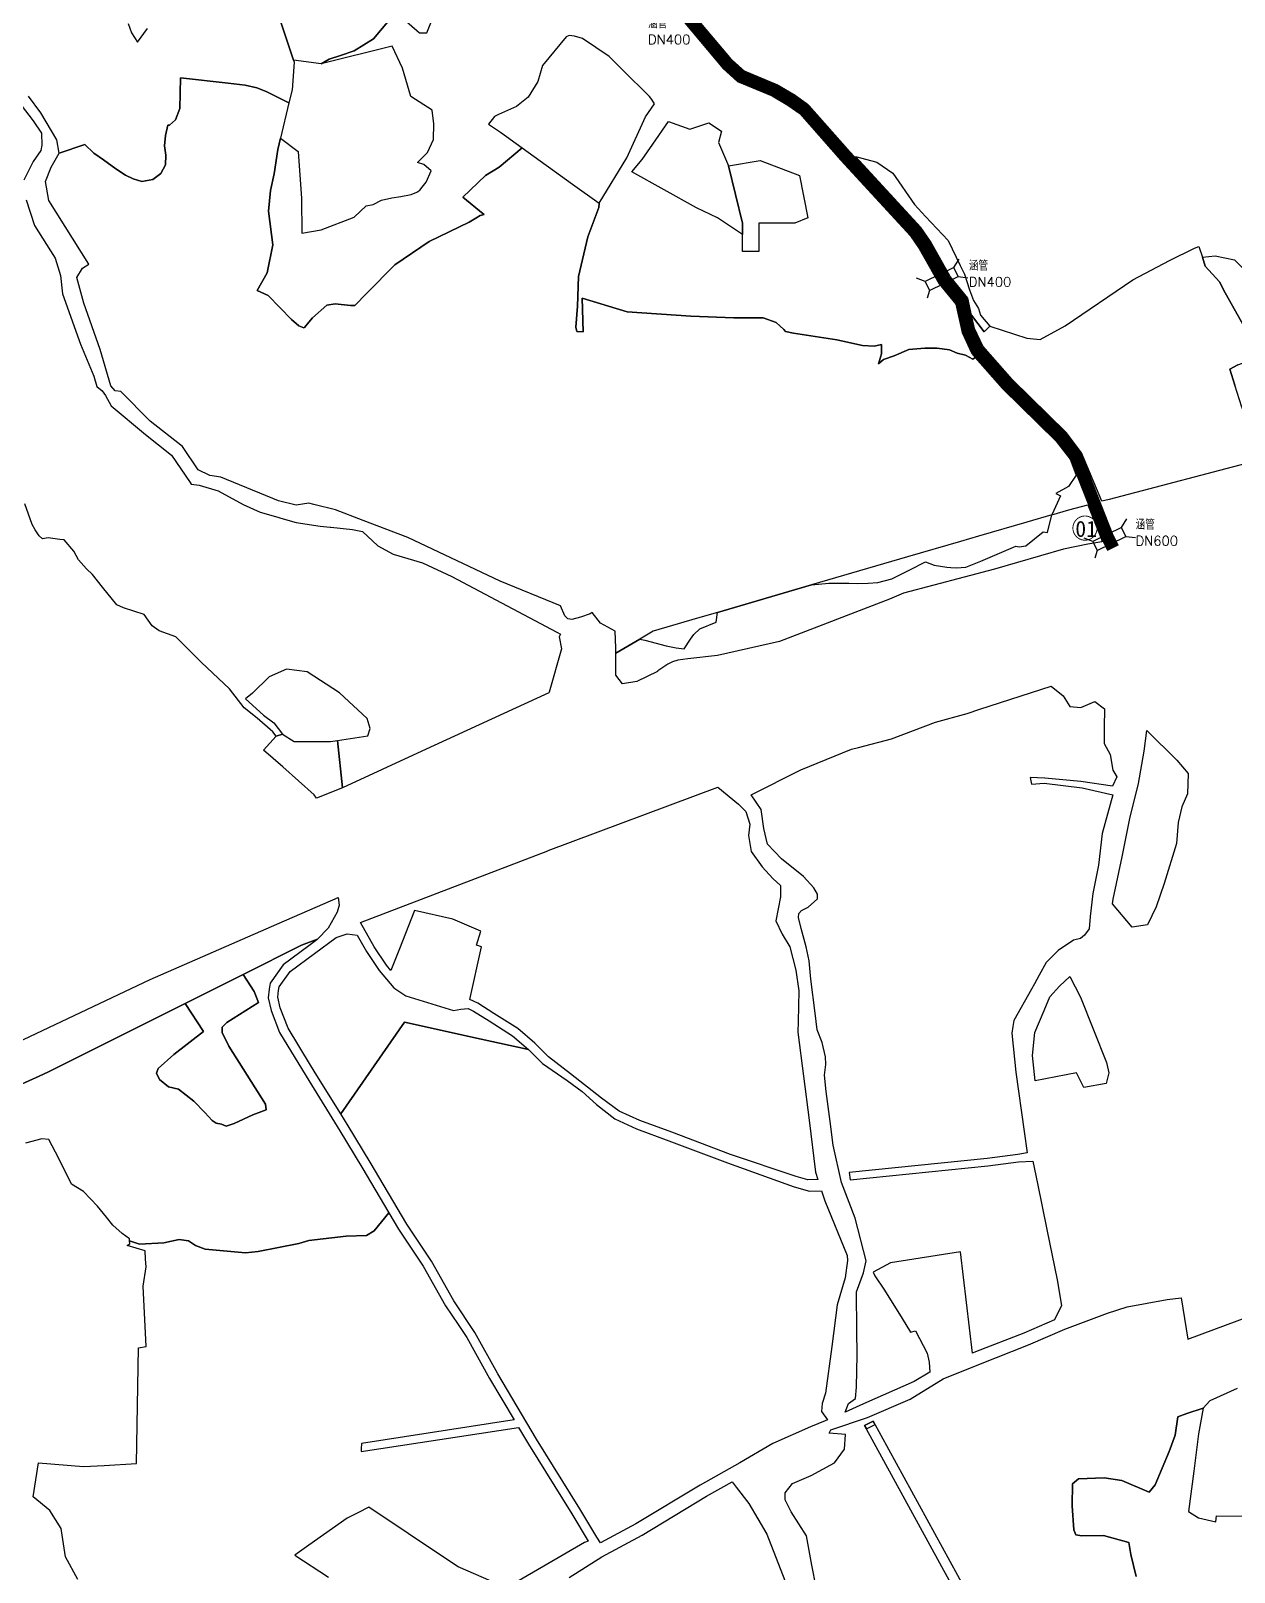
# Model space of a CAD drawing. Header units: millimetres. Extents: x 35444746 to 35449000, y 3482000 to 3488437.
# Drawn here: x 35446913.1 to 35447289.2, y 3486393.7 to 3486875.4 of the extents above; entities that cross this region are included whole.
import ezdxf

# ---------------------------------------------------------------- set-up
doc = ezdxf.new("R2010")
doc.units = ezdxf.units.MM
doc.linetypes.add('X3', pattern=[5, 4, -1])
for name, color, linetype, true_color in [('0203.02旱地整理', 9, 'Continuous', 0x808080), ('0204.02水田整理', 9, 'Continuous', 0x808080), ('0302.01田间道路工程标注', 6, 'X3', 0xff00ff), ('0302.02田间道路工程', 6, 'X3', 0xff00ff), ('0401.03涵管标注', 4, '732', 0x00ffff)]:
    doc.layers.add(name, color=color, linetype=linetype, true_color=true_color)
doc.styles.add('FS', font='rs.shx', dxfattribs={"bigfont": 'fs.shx'})
doc.styles.add('宋体', font='')
doc.styles.get('宋体').set_extended_font_data('SimSun')
doc.linetypes.add('732', pattern='A,9,-0.5,[162,AAA.SHX,S=1,R=0,X=0,Y=0],-0.5', length=10)

msp = doc.modelspace()

# ---------------------------------------------------------------- linework, layer by layer
at = {"layer": '0203.02旱地整理', "color": 41}
for points in [[(35446989.526, 3486883.433), (35446995.221, 3486866.317), (35446995.444, 3486865.647), (35446994.746, 3486857.035), (35446993.767, 3486852.897), (35446986.69, 3486856.481), (35446983.807, 3486857.648), (35446980.099, 3486858.405), (35446974.823, 3486859.087), (35446959.885, 3486860.79), (35446959.742, 3486851.212), (35446958.327, 3486847.594), (35446956.508, 3486845.954), (35446955.915, 3486845.956), (35446955.174, 3486842.695), (35446954.913, 3486839.477), (35446955.285, 3486836.566), (35446955.244, 3486833.57), (35446953.798, 3486830.824), (35446951.227, 3486829.016), (35446947.834, 3486828.369), (35446945.126, 3486829.137), (35446942.734, 3486830.305), (35446939.64, 3486832.326), (35446935.81, 3486835.09), (35446932.846, 3486837.166), (35446930.034, 3486839.916), (35446921.942, 3486837.17), (35446921.294, 3486841.327), (35446916.28, 3486849.857), (35446912.394, 3486854.971)], [(35446989.526, 3486883.433), (35446995.221, 3486866.317), (35446995.444, 3486865.647), (35446994.746, 3486857.035), (35446993.767, 3486852.897), (35446986.69, 3486856.481), (35446983.807, 3486857.648), (35446980.099, 3486858.405), (35446974.823, 3486859.087), (35446959.885, 3486860.79), (35446959.742, 3486851.212), (35446958.327, 3486847.594), (35446956.508, 3486845.954), (35446955.915, 3486845.956), (35446955.174, 3486842.695), (35446954.913, 3486839.477), (35446955.285, 3486836.566), (35446955.244, 3486833.57), (35446953.798, 3486830.824), (35446951.227, 3486829.016), (35446947.834, 3486828.369), (35446945.126, 3486829.137), (35446942.734, 3486830.305), (35446939.64, 3486832.326), (35446935.81, 3486835.09), (35446932.846, 3486837.166), (35446930.034, 3486839.916), (35446921.942, 3486837.17), (35446921.294, 3486841.327), (35446916.28, 3486849.857), (35446912.394, 3486854.971)], [(35447117.457628, 3486877.901058), (35447129.468637, 3486863.677742), (35447134.014511, 3486859.613974), (35447144.845731, 3486855.078478), (35447149.747817, 3486852.205157), (35447153.435366, 3486849.550991), (35447166.299357, 3486835.010174), (35447188.068902, 3486811.365031), (35447190.781938, 3486807.418397), (35447197.017572, 3486796.334009), (35447202.180284, 3486790.029735), (35447204.137918, 3486781.143108), (35447207.154373, 3486774.583555), (35447208.248071, 3486773.346416), (35447207.480878, 3486772.78617), (35447205.242, 3486774.048), (35447202.563, 3486774.714), (35447200.229, 3486775.775), (35447196.341, 3486776.278), (35447192.491, 3486776.278), (35447187.475, 3486775.797), (35447182.963, 3486773.874), (35447179.576, 3486772.741), (35447178.074, 3486771.378), (35447178.996, 3486774.442), (35447178.924, 3486777.405), (35447176.718, 3486776.841), (35447173.079, 3486777.123), (35447165.028, 3486778.873), (35447151.42, 3486780.923), (35447148.961, 3486781.512), (35447148.409, 3486782.043), (35447146.051, 3486784.308), (35447141.981, 3486785.688), (35447132.785, 3486785.722), (35447119.425, 3486786.234), (35447099.505, 3486787.656), (35447085.424, 3486791.911), (35447085.689, 3486781.356), (35447083.8, 3486781.503), (35447083.401, 3486782.827), (35447083.922, 3486789.402), (35447084.241, 3486798.684), (35447087.216, 3486811.09), (35447090.684, 3486820.255), (35447090.693, 3486821.566), (35447099.413, 3486835.716), (35447105.181, 3486848.525), (35447108.051, 3486852.647), (35447107.243, 3486853.957), (35447106.433, 3486854.94), (35447098.054, 3486863.282), (35447093.882, 3486867.435), (35447085.518, 3486873.026), (35447083.077, 3486873.774), (35447081.367, 3486874.028), (35447080.467, 3486873.544), (35447073.07, 3486864.57), (35447071.613, 3486859.601), (35447068.497, 3486854.758), (35447064.916, 3486851.812), (35447059.255, 3486849.321), (35447057.985, 3486848.647), (35447056.203, 3486846.319), (35447059.929, 3486843.796), (35447066.713, 3486838.894), (35447059.527, 3486832.837), (35447055.188, 3486830.18), (35447048.167, 3486823.503), (35447054.525, 3486818.249), (35447054.773, 3486818.045), (35447053.509, 3486817.691), (35447052.226, 3486816.916), (35447050.126, 3486815.648), (35447037.592, 3486809.609), (35447026.864, 3486802.329), (35447018.104, 3486793.477), (35447014.43, 3486789.627), (35447013.07, 3486789.552), (35447008.273, 3486790.16), (35447005.632, 3486789.676), (35447001.162, 3486785.735), (35447000, 3486784.387), (35446998.603, 3486782.768), (35446998.469, 3486782.612), (35446996.905, 3486783.196), (35446994.565, 3486785.184), (35446987.284, 3486792.753), (35446983.889, 3486794.301), (35446987.021, 3486799.78), (35446988.736, 3486808.605), (35446987.37, 3486819.1), (35446988.027, 3486825.578), (35446989.209, 3486830.787), (35446990.317, 3486838.313), (35446991.168, 3486841.908), (35446996.66, 3486837.708), (35446997.695, 3486823.067), (35446997.851, 3486812.224), (35447003.882, 3486813.251), (35447014.144, 3486817.243), (35447017.934, 3486820.718), (35447020.067, 3486821.201), (35447022.695, 3486822.502), (35447025.894, 3486823.226), (35447028.764, 3486823.624), (35447031.963, 3486824.266), (35447033.799, 3486824.982), (35447034.679, 3486825.604), (35447035.449, 3486826.569), (35447036.713, 3486828.185), (35447038.246, 3486831.701), (35447035.92, 3486833.623), (35447033.96, 3486834.254), (35447037.074, 3486837.366), (35447038.956, 3486841.501), (35447039.096, 3486846.408), (35447038.579, 3486850.618), (35447031.863, 3486854.899), (35447029.268, 3486863.739), (35447026.016, 3486870.629), (35447003.834, 3486865.073), (35447006.323, 3486866.559), (35447009.876, 3486867.738), (35447014.217, 3486869.178), (35447020.193, 3486872.896), (35447026.295, 3486880.166)], [(35447117.457628, 3486877.901058), (35447129.468637, 3486863.677742), (35447134.014511, 3486859.613974), (35447144.845731, 3486855.078478), (35447149.747817, 3486852.205157), (35447153.435366, 3486849.550991), (35447166.299357, 3486835.010174), (35447188.068902, 3486811.365031), (35447190.781938, 3486807.418397), (35447197.017572, 3486796.334009), (35447202.180284, 3486790.029735), (35447204.137918, 3486781.143108), (35447207.154373, 3486774.583555), (35447208.248071, 3486773.346416), (35447207.480878, 3486772.78617), (35447205.242, 3486774.048), (35447202.563, 3486774.714), (35447200.229, 3486775.775), (35447196.341, 3486776.278), (35447192.491, 3486776.278), (35447187.475, 3486775.797), (35447182.963, 3486773.874), (35447179.576, 3486772.741), (35447178.074, 3486771.378), (35447178.996, 3486774.442), (35447178.924, 3486777.405), (35447176.718, 3486776.841), (35447173.079, 3486777.123), (35447165.028, 3486778.873), (35447151.42, 3486780.923), (35447148.961, 3486781.512), (35447148.409, 3486782.043), (35447146.051, 3486784.308), (35447141.981, 3486785.688), (35447132.785, 3486785.722), (35447119.425, 3486786.234), (35447099.505, 3486787.656), (35447085.424, 3486791.911), (35447085.689, 3486781.356), (35447083.8, 3486781.503), (35447083.401, 3486782.827), (35447083.922, 3486789.402), (35447084.241, 3486798.684), (35447087.216, 3486811.09), (35447090.684, 3486820.255), (35447090.693, 3486821.566), (35447099.413, 3486835.716), (35447105.181, 3486848.525), (35447108.051, 3486852.647), (35447107.243, 3486853.957), (35447106.433, 3486854.94), (35447098.054, 3486863.282), (35447093.882, 3486867.435), (35447085.518, 3486873.026), (35447083.077, 3486873.774), (35447081.367, 3486874.028), (35447080.467, 3486873.544), (35447073.07, 3486864.57), (35447071.613, 3486859.601), (35447068.497, 3486854.758), (35447064.916, 3486851.812), (35447059.255, 3486849.321), (35447057.985, 3486848.647), (35447056.203, 3486846.319), (35447059.929, 3486843.796), (35447066.713, 3486838.894), (35447059.527, 3486832.837), (35447055.188, 3486830.18), (35447048.167, 3486823.503), (35447054.525, 3486818.249), (35447054.773, 3486818.045), (35447053.509, 3486817.691), (35447052.226, 3486816.916), (35447050.126, 3486815.648), (35447037.592, 3486809.609), (35447026.864, 3486802.329), (35447018.104, 3486793.477), (35447014.43, 3486789.627), (35447013.07, 3486789.552), (35447008.273, 3486790.16), (35447005.632, 3486789.676), (35447001.162, 3486785.735), (35447000, 3486784.387), (35446998.603, 3486782.768), (35446998.469, 3486782.612), (35446996.905, 3486783.196), (35446994.565, 3486785.184), (35446987.284, 3486792.753), (35446983.889, 3486794.301), (35446987.021, 3486799.78), (35446988.736, 3486808.605), (35446987.37, 3486819.1), (35446988.027, 3486825.578), (35446989.209, 3486830.787), (35446990.317, 3486838.313), (35446991.168, 3486841.908), (35446996.66, 3486837.708), (35446997.695, 3486823.067), (35446997.851, 3486812.224), (35447003.882, 3486813.251), (35447014.144, 3486817.243), (35447017.934, 3486820.718), (35447020.067, 3486821.201), (35447022.695, 3486822.502), (35447025.894, 3486823.226), (35447028.764, 3486823.624), (35447031.963, 3486824.266), (35447033.799, 3486824.982), (35447034.679, 3486825.604), (35447035.449, 3486826.569), (35447036.713, 3486828.185), (35447038.246, 3486831.701), (35447035.92, 3486833.623), (35447033.96, 3486834.254), (35447037.074, 3486837.366), (35447038.956, 3486841.501), (35447039.096, 3486846.408), (35447038.579, 3486850.618), (35447031.863, 3486854.899), (35447029.268, 3486863.739), (35447026.016, 3486870.629), (35447003.834, 3486865.073), (35447006.323, 3486866.559), (35447009.876, 3486867.738), (35447014.217, 3486869.178), (35447020.193, 3486872.896), (35447026.295, 3486880.166)], [(35447026.295, 3486880.166), (35447020.193, 3486872.896), (35447014.217, 3486869.178), (35447009.876, 3486867.738), (35447006.323, 3486866.559), (35447003.834, 3486865.073), (35446995.221, 3486866.317), (35446989.526, 3486883.433)], [(35447026.295, 3486880.166), (35447020.193, 3486872.896), (35447014.217, 3486869.178), (35447009.876, 3486867.738), (35447006.323, 3486866.559), (35447003.834, 3486865.073), (35446995.221, 3486866.317), (35446989.526, 3486883.433)], [(35447026.561, 3486881.833), (35447034.559, 3486874.849), (35447036.864, 3486874.849), (35447039.673, 3486881.832)], [(35447026.561, 3486881.833), (35447034.559, 3486874.849), (35447036.864, 3486874.849), (35447039.673, 3486881.832)], [(35446943.506, 3486877.775), (35446944.56, 3486874.817), (35446946.508, 3486871.942), (35446949.608, 3486876.196)], [(35446943.506, 3486877.775), (35446944.56, 3486874.817), (35446946.508, 3486871.942), (35446949.608, 3486876.196)], [(35446906.072, 3486544.331), (35446915.745, 3486548.683), (35446918.649, 3486550.134), (35446961.365, 3486571.482), (35446967.133, 3486562.673), (35446957.814, 3486555.462), (35446952.911, 3486551.078), (35446952.408, 3486549.674), (35446953.31, 3486547.674), (35446956.199, 3486545.379), (35446959.319, 3486544.693), (35446964.076, 3486540.955), (35446967.5, 3486537.406), (35446969.792, 3486534.825), (35446971.081, 3486534.01), (35446972.72, 3486533.714), (35446974.213, 3486533.069), (35446976.717, 3486533.972), (35446982.508, 3486536.626), (35446986.633, 3486538.227), (35446986.51, 3486540.019), (35446974.994, 3486558.142), (35446972.952, 3486562.367), (35446972.904, 3486563.991), (35446974.366, 3486565.452), (35446984.327, 3486571.788), (35446982.896, 3486575.227), (35446979.494, 3486580.543), (35446997.733, 3486589.658), (35447002.704, 3486591.566), (35447002.503, 3486591.362), (35447000, 3486589.506), (35446992.003, 3486583.575), (35446987.902, 3486577.805), (35446987.565, 3486575.911), (35446987.306, 3486573.193), (35446988.196, 3486569.234), (35446990.887, 3486562.383), (35446998.007, 3486550.587), (35447000, 3486547.364), (35447009.701, 3486531.673), (35447016.57, 3486520.319), (35447024.978548, 3486506.062589), (35447020.459, 3486500.369), (35447018.054, 3486498.89), (35447011.685, 3486498.75), (35447000, 3486497.363323), (35446996.830505, 3486496.460824), (35446984.161045, 3486493.905374), (35446980.216202, 3486493.475405), (35446967.579, 3486494.631), (35446964.541715, 3486495.778545), (35446962.442793, 3486497.276689), (35446959.46593, 3486497.64635), (35446954.657, 3486496.678), (35446947.048, 3486496.214), (35446943.985, 3486497.249), (35446943.964, 3486497.869), (35446941.65, 3486499.566), (35446938.793, 3486502.204), (35446936.82, 3486504.63), (35446933.971, 3486508.134), (35446929.541, 3486512.716), (35446925.838, 3486514.995), (35446921.904, 3486523.028), (35446918.788, 3486528.908), (35446916.618, 3486529.186), (35446911.509, 3486527.749)], [(35446906.072, 3486544.331), (35446915.745, 3486548.683), (35446918.649, 3486550.134), (35446961.365, 3486571.482), (35446967.133, 3486562.673), (35446957.814, 3486555.462), (35446952.911, 3486551.078), (35446952.408, 3486549.674), (35446953.31, 3486547.674), (35446956.199, 3486545.379), (35446959.319, 3486544.693), (35446964.076, 3486540.955), (35446967.5, 3486537.406), (35446969.792, 3486534.825), (35446971.081, 3486534.01), (35446972.72, 3486533.714), (35446974.213, 3486533.069), (35446976.717, 3486533.972), (35446982.508, 3486536.626), (35446986.633, 3486538.227), (35446986.51, 3486540.019), (35446974.994, 3486558.142), (35446972.952, 3486562.367), (35446972.904, 3486563.991), (35446974.366, 3486565.452), (35446984.327, 3486571.788), (35446982.896, 3486575.227), (35446979.494, 3486580.543), (35446997.733, 3486589.658), (35447002.704, 3486591.566), (35447002.503, 3486591.362), (35447000, 3486589.506), (35446992.003, 3486583.575), (35446987.902, 3486577.805), (35446987.565, 3486575.911), (35446987.306, 3486573.193), (35446988.196, 3486569.234), (35446990.887, 3486562.383), (35446998.007, 3486550.587), (35447000, 3486547.364), (35447009.701, 3486531.673), (35447016.57, 3486520.319), (35447024.978548, 3486506.062589), (35447020.459, 3486500.369), (35447018.054, 3486498.89), (35447011.685, 3486498.75), (35447000, 3486497.363323), (35446996.830505, 3486496.460824), (35446984.161045, 3486493.905374), (35446980.216202, 3486493.475405), (35446967.579, 3486494.631), (35446964.541715, 3486495.778545), (35446962.442793, 3486497.276689), (35446959.46593, 3486497.64635), (35446954.657, 3486496.678), (35446947.048, 3486496.214), (35446943.985, 3486497.249), (35446943.964, 3486497.869), (35446941.65, 3486499.566), (35446938.793, 3486502.204), (35446936.82, 3486504.63), (35446933.971, 3486508.134), (35446929.541, 3486512.716), (35446925.838, 3486514.995), (35446921.904, 3486523.028), (35446918.788, 3486528.908), (35446916.618, 3486529.186), (35446911.509, 3486527.749)], [(35446927.824, 3486391.463), (35446923.968, 3486398.52), (35446922.93, 3486405.291), (35446922.606, 3486407.403), (35446919.047, 3486413.029), (35446913.815, 3486417.225), (35446915.575, 3486427.881), (35446929.630143, 3486426.743304), (35446936.08, 3486427.04), (35446946.195, 3486427.65), (35446946.737993, 3486463.838784), (35446949.123468, 3486464.264938), (35446948.207, 3486483.06), (35446949.147, 3486489.129), (35446949, 3486491.56), (35446948.842, 3486494.164), (35446943.235, 3486495.772), (35446944.017, 3486496.332), (35446943.985, 3486497.249), (35446947.048, 3486496.214), (35446954.657, 3486496.678), (35446959.46593, 3486497.64635), (35446962.442793, 3486497.276689), (35446964.541715, 3486495.778545), (35446967.579, 3486494.631), (35446980.216202, 3486493.475405), (35446984.161045, 3486493.905374), (35446996.830505, 3486496.460824), (35447000, 3486497.363323), (35447011.685, 3486498.75), (35447018.054, 3486498.89), (35447020.459, 3486500.369), (35447024.978548, 3486506.062589), (35447028.04, 3486500.872), (35447035.736, 3486489.326), (35447042.743, 3486476.96), (35447046.68, 3486471.092), (35447049.36, 3486467.097), (35447056.481, 3486454.257), (35447064.136, 3486441.286), (35447016.455, 3486433.926), (35447016.38, 3486432.239), (35447016.314, 3486431.375), (35447065.504, 3486438.968), (35447068.631, 3486433.669), (35447082.17, 3486411.907), (35447087.277, 3486403.428), (35447086.13, 3486402.935), (35447073.394, 3486395.588), (35447061.734, 3486388.863), (35447046.699, 3486395.341), (35447043.369, 3486397.563), (35447018.734, 3486414.005), (35447015.287, 3486412.273), (35447011.952, 3486410.598), (35447000, 3486402.097), (35446995.68, 3486399.025), (35447006.166, 3486392.139)], [(35446927.824, 3486391.463), (35446923.968, 3486398.52), (35446922.93, 3486405.291), (35446922.606, 3486407.403), (35446919.047, 3486413.029), (35446913.815, 3486417.225), (35446915.575, 3486427.881), (35446929.630143, 3486426.743304), (35446936.08, 3486427.04), (35446946.195, 3486427.65), (35446946.737993, 3486463.838784), (35446949.123468, 3486464.264938), (35446948.207, 3486483.06), (35446949.147, 3486489.129), (35446949, 3486491.56), (35446948.842, 3486494.164), (35446943.235, 3486495.772), (35446944.017, 3486496.332), (35446943.985, 3486497.249), (35446947.048, 3486496.214), (35446954.657, 3486496.678), (35446959.46593, 3486497.64635), (35446962.442793, 3486497.276689), (35446964.541715, 3486495.778545), (35446967.579, 3486494.631), (35446980.216202, 3486493.475405), (35446984.161045, 3486493.905374), (35446996.830505, 3486496.460824), (35447000, 3486497.363323), (35447011.685, 3486498.75), (35447018.054, 3486498.89), (35447020.459, 3486500.369), (35447024.978548, 3486506.062589), (35447028.04, 3486500.872), (35447035.736, 3486489.326), (35447042.743, 3486476.96), (35447046.68, 3486471.092), (35447049.36, 3486467.097), (35447056.481, 3486454.257), (35447064.136, 3486441.286), (35447016.455, 3486433.926), (35447016.38, 3486432.239), (35447016.314, 3486431.375), (35447065.504, 3486438.968), (35447068.631, 3486433.669), (35447082.17, 3486411.907), (35447087.277, 3486403.428), (35447086.13, 3486402.935), (35447073.394, 3486395.588), (35447061.734, 3486388.863), (35447046.699, 3486395.341), (35447043.369, 3486397.563), (35447018.734, 3486414.005), (35447015.287, 3486412.273), (35447011.952, 3486410.598), (35447000, 3486402.097), (35446995.68, 3486399.025), (35447006.166, 3486392.139)], [(35447258.527, 3486392.319), (35447256.878, 3486399.229), (35447256.288, 3486403.017), (35447248.304, 3486405.192), (35447241.61, 3486405.069), (35447239.658, 3486405.357), (35447239.046, 3486406.917), (35447238.513, 3486414.39), (35447238.657, 3486421.345), (35447240.565, 3486422.909), (35447248.525, 3486423.209), (35447254.084, 3486422.33), (35447262.584, 3486418.754), (35447264.522, 3486420.96), (35447268.91, 3486431.393), (35447270.736, 3486436.496), (35447271.546, 3486442.277), (35447274.439, 3486443.271), (35447279.54, 3486444.913), (35447277.982, 3486436.945), (35447276.615, 3486425.242), (35447274.909, 3486412.622), (35447278.056, 3486410.69), (35447283.492, 3486409.463), (35447283.673, 3486411.343), (35447295.419, 3486411.259)], [(35447258.527, 3486392.319), (35447256.878, 3486399.229), (35447256.288, 3486403.017), (35447248.304, 3486405.192), (35447241.61, 3486405.069), (35447239.658, 3486405.357), (35447239.046, 3486406.917), (35447238.513, 3486414.39), (35447238.657, 3486421.345), (35447240.565, 3486422.909), (35447248.525, 3486423.209), (35447254.084, 3486422.33), (35447262.584, 3486418.754), (35447264.522, 3486420.96), (35447268.91, 3486431.393), (35447270.736, 3486436.496), (35447271.546, 3486442.277), (35447274.439, 3486443.271), (35447279.54, 3486444.913), (35447277.982, 3486436.945), (35447276.615, 3486425.242), (35447274.909, 3486412.622), (35447278.056, 3486410.69), (35447283.492, 3486409.463), (35447283.673, 3486411.343), (35447295.419, 3486411.259)]]:
    msp.add_lwpolyline(points, dxfattribs=at)
for points in [[(35446993.767, 3486852.897), (35446991.168, 3486841.908), (35446990.317, 3486838.313), (35446989.209, 3486830.787), (35446988.027, 3486825.578), (35446987.37, 3486819.1), (35446988.736, 3486808.605), (35446987.021, 3486799.78), (35446983.889, 3486794.301), (35446987.284, 3486792.753), (35446994.565, 3486785.184), (35446996.905, 3486783.196), (35446998.469, 3486782.612), (35446998.603, 3486782.768), (35447000, 3486784.387), (35447001.162, 3486785.735), (35447005.632, 3486789.676), (35447008.273, 3486790.16), (35447013.07, 3486789.552), (35447014.43, 3486789.627), (35447018.104, 3486793.477), (35447026.864, 3486802.329), (35447037.592, 3486809.609), (35447050.126, 3486815.648), (35447052.226, 3486816.916), (35447053.509, 3486817.691), (35447054.773, 3486818.045), (35447054.525, 3486818.249), (35447048.167, 3486823.503), (35447055.188, 3486830.18), (35447059.527, 3486832.837), (35447066.713, 3486838.894), (35447082.414, 3486827.549), (35447090.693, 3486821.566), (35447090.684, 3486820.255), (35447087.216, 3486811.09), (35447084.241, 3486798.684), (35447083.922, 3486789.402), (35447083.401, 3486782.827), (35447083.8, 3486781.503), (35447085.689, 3486781.356), (35447085.424, 3486791.911), (35447099.505, 3486787.656), (35447119.425, 3486786.234), (35447132.785, 3486785.722), (35447141.981, 3486785.688), (35447146.051, 3486784.308), (35447148.409, 3486782.043), (35447148.961, 3486781.512), (35447151.42, 3486780.923), (35447165.028, 3486778.873), (35447173.079, 3486777.123), (35447176.718, 3486776.841), (35447178.924, 3486777.405), (35447178.996, 3486774.442), (35447178.074, 3486771.378), (35447179.576, 3486772.741), (35447182.963, 3486773.874), (35447187.475, 3486775.797), (35447192.491, 3486776.278), (35447196.341, 3486776.278), (35447200.229, 3486775.775), (35447202.563, 3486774.714), (35447205.242, 3486774.048), (35447207.480878, 3486772.78617), (35447208.248071, 3486773.346416), (35447216.82587, 3486763.643628), (35447233.581057, 3486747.208059), (35447237.890716, 3486741.533533), (35447239.825509, 3486736.614807), (35447237.362, 3486732.99), (35447233.433, 3486730.811), (35447234.956, 3486730.149), (35447232.334, 3486724.378), (35447232.243, 3486724.178), (35447224.38, 3486721.885), (35447209.29, 3486717.484), (35447203.646, 3486715.838), (35447187.082, 3486711.007), (35447157.051, 3486702.249), (35447127.72, 3486693.695), (35447121.43, 3486691.861), (35447107.612, 3486687.831), (35447103.428, 3486685.352), (35447095.916, 3486680.902), (35447095.916, 3486682.558), (35447095.726, 3486687.855), (35447091.152, 3486690.356), (35447088.585, 3486693.61), (35447087.884, 3486693.252), (35447084.925, 3486692.145), (35447082.191, 3486691.467), (35447080.984, 3486691.633), (35447080.022, 3486692.574), (35447078.704, 3486695.754), (35447059.769, 3486703.4), (35447030.93, 3486717.133), (35447016.953, 3486722.438), (35447008.334, 3486725.697), (35447001.586, 3486727.377), (35447000, 3486727.772), (35446996.056, 3486727.184), (35446990.502, 3486728.578), (35446972.53, 3486735.97), (35446969.039, 3486736.49), (35446965.45, 3486738.252), (35446960.512, 3486745.523), (35446950.453, 3486753.393), (35446941.244, 3486762.753), (35446939.456, 3486762.935), (35446938.133, 3486764.45), (35446934.789, 3486775.855), (35446929.651, 3486790.371), (35446927.504, 3486798.353), (35446929.32, 3486801.268), (35446931.302, 3486802.53), (35446918.722, 3486822.395), (35446917.667, 3486828.381), (35446919.431, 3486832.86), (35446921.942, 3486837.17), (35446930.034, 3486839.916), (35446932.846, 3486837.166), (35446935.81, 3486835.09), (35446939.64, 3486832.326), (35446942.734, 3486830.305), (35446945.126, 3486829.137), (35446947.834, 3486828.369), (35446951.227, 3486829.016), (35446953.798, 3486830.824), (35446955.244, 3486833.57), (35446955.285, 3486836.566), (35446954.913, 3486839.477), (35446955.174, 3486842.695), (35446955.915, 3486845.956), (35446956.508, 3486845.954), (35446958.327, 3486847.594), (35446959.742, 3486851.212), (35446959.885, 3486860.79), (35446974.823, 3486859.087), (35446980.099, 3486858.405), (35446983.807, 3486857.648), (35446986.69, 3486856.481)], [(35446993.767, 3486852.897), (35446991.168, 3486841.908), (35446990.317, 3486838.313), (35446989.209, 3486830.787), (35446988.027, 3486825.578), (35446987.37, 3486819.1), (35446988.736, 3486808.605), (35446987.021, 3486799.78), (35446983.889, 3486794.301), (35446987.284, 3486792.753), (35446994.565, 3486785.184), (35446996.905, 3486783.196), (35446998.469, 3486782.612), (35446998.603, 3486782.768), (35447000, 3486784.387), (35447001.162, 3486785.735), (35447005.632, 3486789.676), (35447008.273, 3486790.16), (35447013.07, 3486789.552), (35447014.43, 3486789.627), (35447018.104, 3486793.477), (35447026.864, 3486802.329), (35447037.592, 3486809.609), (35447050.126, 3486815.648), (35447052.226, 3486816.916), (35447053.509, 3486817.691), (35447054.773, 3486818.045), (35447054.525, 3486818.249), (35447048.167, 3486823.503), (35447055.188, 3486830.18), (35447059.527, 3486832.837), (35447066.713, 3486838.894), (35447082.414, 3486827.549), (35447090.693, 3486821.566), (35447090.684, 3486820.255), (35447087.216, 3486811.09), (35447084.241, 3486798.684), (35447083.922, 3486789.402), (35447083.401, 3486782.827), (35447083.8, 3486781.503), (35447085.689, 3486781.356), (35447085.424, 3486791.911), (35447099.505, 3486787.656), (35447119.425, 3486786.234), (35447132.785, 3486785.722), (35447141.981, 3486785.688), (35447146.051, 3486784.308), (35447148.409, 3486782.043), (35447148.961, 3486781.512), (35447151.42, 3486780.923), (35447165.028, 3486778.873), (35447173.079, 3486777.123), (35447176.718, 3486776.841), (35447178.924, 3486777.405), (35447178.996, 3486774.442), (35447178.074, 3486771.378), (35447179.576, 3486772.741), (35447182.963, 3486773.874), (35447187.475, 3486775.797), (35447192.491, 3486776.278), (35447196.341, 3486776.278), (35447200.229, 3486775.775), (35447202.563, 3486774.714), (35447205.242, 3486774.048), (35447207.480878, 3486772.78617), (35447208.248071, 3486773.346416), (35447216.82587, 3486763.643628), (35447233.581057, 3486747.208059), (35447237.890716, 3486741.533533), (35447239.825509, 3486736.614807), (35447237.362, 3486732.99), (35447233.433, 3486730.811), (35447234.956, 3486730.149), (35447232.334, 3486724.378), (35447232.243, 3486724.178), (35447224.38, 3486721.885), (35447209.29, 3486717.484), (35447203.646, 3486715.838), (35447187.082, 3486711.007), (35447157.051, 3486702.249), (35447127.72, 3486693.695), (35447121.43, 3486691.861), (35447107.612, 3486687.831), (35447103.428, 3486685.352), (35447095.916, 3486680.902), (35447095.916, 3486682.558), (35447095.726, 3486687.855), (35447091.152, 3486690.356), (35447088.585, 3486693.61), (35447087.884, 3486693.252), (35447084.925, 3486692.145), (35447082.191, 3486691.467), (35447080.984, 3486691.633), (35447080.022, 3486692.574), (35447078.704, 3486695.754), (35447059.769, 3486703.4), (35447030.93, 3486717.133), (35447016.953, 3486722.438), (35447008.334, 3486725.697), (35447001.586, 3486727.377), (35447000, 3486727.772), (35446996.056, 3486727.184), (35446990.502, 3486728.578), (35446972.53, 3486735.97), (35446969.039, 3486736.49), (35446965.45, 3486738.252), (35446960.512, 3486745.523), (35446950.453, 3486753.393), (35446941.244, 3486762.753), (35446939.456, 3486762.935), (35446938.133, 3486764.45), (35446934.789, 3486775.855), (35446929.651, 3486790.371), (35446927.504, 3486798.353), (35446929.32, 3486801.268), (35446931.302, 3486802.53), (35446918.722, 3486822.395), (35446917.667, 3486828.381), (35446919.431, 3486832.86), (35446921.942, 3486837.17), (35446930.034, 3486839.916), (35446932.846, 3486837.166), (35446935.81, 3486835.09), (35446939.64, 3486832.326), (35446942.734, 3486830.305), (35446945.126, 3486829.137), (35446947.834, 3486828.369), (35446951.227, 3486829.016), (35446953.798, 3486830.824), (35446955.244, 3486833.57), (35446955.285, 3486836.566), (35446954.913, 3486839.477), (35446955.174, 3486842.695), (35446955.915, 3486845.956), (35446956.508, 3486845.954), (35446958.327, 3486847.594), (35446959.742, 3486851.212), (35446959.885, 3486860.79), (35446974.823, 3486859.087), (35446980.099, 3486858.405), (35446983.807, 3486857.648), (35446986.69, 3486856.481)], [(35447131.15, 3486833.219), (35447135.54, 3486815.368), (35447135.54, 3486811.808), (35447127.666, 3486816.979), (35447121.178, 3486820.162), (35447100.901, 3486831.359), (35447104.143, 3486835.269), (35447107.467, 3486840.029), (35447112.38, 3486847.066), (35447119.071, 3486844.732), (35447125.046, 3486846.691), (35447129.009, 3486844.108), (35447128.009, 3486840.567)], [(35447131.15, 3486833.219), (35447135.54, 3486815.368), (35447135.54, 3486811.808), (35447127.666, 3486816.979), (35447121.178, 3486820.162), (35447100.901, 3486831.359), (35447104.143, 3486835.269), (35447107.467, 3486840.029), (35447112.38, 3486847.066), (35447119.071, 3486844.732), (35447125.046, 3486846.691), (35447129.009, 3486844.108), (35447128.009, 3486840.567)], [(35447170.823814, 3486836.13477), (35447177.524, 3486834.348), (35447182.462, 3486830.925), (35447189.273, 3486821.162), (35447192.712, 3486817.36), (35447199.832, 3486809.955), (35447203.579, 3486802.067), (35447204.917, 3486799.405), (35447206.511, 3486794.443), (35447207.679, 3486791.133), (35447209.261, 3486788.661), (35447209.884, 3486786.554), (35447212.874, 3486783.143), (35447211.012, 3486781.335), (35447207.136194, 3486786.545435), (35447205.964417, 3486791.864685), (35447200.407819, 3486798.64994), (35447194.256727, 3486809.584047), (35447191.274923, 3486813.921657)], [(35447170.823814, 3486836.13477), (35447177.524, 3486834.348), (35447182.462, 3486830.925), (35447189.273, 3486821.162), (35447192.712, 3486817.36), (35447199.832, 3486809.955), (35447203.579, 3486802.067), (35447204.917, 3486799.405), (35447206.511, 3486794.443), (35447207.679, 3486791.133), (35447209.261, 3486788.661), (35447209.884, 3486786.554), (35447212.874, 3486783.143), (35447211.012, 3486781.335), (35447207.136194, 3486786.545435), (35447205.964417, 3486791.864685), (35447200.407819, 3486798.64994), (35447194.256727, 3486809.584047), (35447191.274923, 3486813.921657)], [(35447131.15, 3486833.219), (35447141.029, 3486834.95), (35447153.351, 3486830.22), (35447155.962, 3486817.008), (35447151.833, 3486815.352), (35447140.685, 3486815.352), (35447140.685, 3486806.484), (35447135.54, 3486806.476), (35447135.54, 3486811.808), (35447135.54, 3486815.368)], [(35447131.15, 3486833.219), (35447141.029, 3486834.95), (35447153.351, 3486830.22), (35447155.962, 3486817.008), (35447151.833, 3486815.352), (35447140.685, 3486815.352), (35447140.685, 3486806.484), (35447135.54, 3486806.476), (35447135.54, 3486811.808), (35447135.54, 3486815.368)], [(35447279.253, 3486804.696), (35447283.222, 3486805.092), (35447289.246, 3486803.851), (35447292.381, 3486800.792), (35447297.07, 3486787.977), (35447300.803, 3486778.09), (35447303.842, 3486773.983), (35447301.163, 3486770.56), (35447298.212, 3486767.867), (35447303.738, 3486757.158), (35447297.05, 3486748.568), (35447291.548, 3486757.81), (35447289.385, 3486764.694), (35447287.805, 3486769.719), (35447290.286, 3486771.05), (35447295.865, 3486773.048), (35447292.395, 3486782.8), (35447286.391, 3486793.593), (35447284.573, 3486797.008), (35447280.092, 3486801.937)], [(35447279.253, 3486804.696), (35447283.222, 3486805.092), (35447289.246, 3486803.851), (35447292.381, 3486800.792), (35447297.07, 3486787.977), (35447300.803, 3486778.09), (35447303.842, 3486773.983), (35447301.163, 3486770.56), (35447298.212, 3486767.867), (35447303.738, 3486757.158), (35447297.05, 3486748.568), (35447291.548, 3486757.81), (35447289.385, 3486764.694), (35447287.805, 3486769.719), (35447290.286, 3486771.05), (35447295.865, 3486773.048), (35447292.395, 3486782.8), (35447286.391, 3486793.593), (35447284.573, 3486797.008), (35447280.092, 3486801.937)], [(35447243.496713, 3486727.281687), (35447247.7167, 3486716.553424), (35447247.836947, 3486715.712255), (35447243.42, 3486714.966), (35447235.855, 3486713.433), (35447214.237, 3486707.14), (35447185.805622, 3486699.641909), (35447181.432472, 3486697.794502), (35447147.040543, 3486684.591437), (35447127.696, 3486680.234), (35447118.446, 3486679.141), (35447115.367, 3486678.763), (35447113.695, 3486678.189), (35447112.19, 3486677.53), (35447109.105, 3486675.421), (35447108.93166, 3486675.165381), (35447102.478, 3486672.098), (35447098.004, 3486671.382), (35447095.916, 3486674.006), (35447095.916, 3486680.902), (35447103.428, 3486685.352), (35447104.968, 3486684.969), (35447111.63, 3486683.181), (35447114.787, 3486682.556), (35447117.286, 3486682.292), (35447119.294, 3486685.341), (35447120.302, 3486686.752), (35447122.145, 3486688.492), (35447127.264, 3486690.667), (35447127.72, 3486693.695), (35447157.051, 3486702.249), (35447162.481, 3486702.81), (35447168.743, 3486702.806), (35447171.488, 3486702.708), (35447174.816, 3486702.773), (35447177.812, 3486703.006), (35447182.227, 3486704.146), (35447187.827, 3486706.983), (35447192.731, 3486709.437), (35447195.44, 3486708.457), (35447199.421, 3486707.771), (35447200.659, 3486707.696), (35447202.409, 3486707.589), (35447205.317, 3486707.822), (35447210.021, 3486709.674), (35447220.992, 3486714.409), (35447221.954, 3486714.156), (35447224.112, 3486714.476), (35447229.467, 3486718.833), (35447230.842, 3486718.617), (35447232.061, 3486723.777), (35447232.243, 3486724.178), (35447237.557, 3486725.728)], [(35447243.496713, 3486727.281687), (35447247.7167, 3486716.553424), (35447247.836947, 3486715.712255), (35447243.42, 3486714.966), (35447235.855, 3486713.433), (35447214.237, 3486707.14), (35447185.805622, 3486699.641909), (35447181.432472, 3486697.794502), (35447147.040543, 3486684.591437), (35447127.696, 3486680.234), (35447118.446, 3486679.141), (35447115.367, 3486678.763), (35447113.695, 3486678.189), (35447112.19, 3486677.53), (35447109.105, 3486675.421), (35447108.93166, 3486675.165381), (35447102.478, 3486672.098), (35447098.004, 3486671.382), (35447095.916, 3486674.006), (35447095.916, 3486680.902), (35447103.428, 3486685.352), (35447104.968, 3486684.969), (35447111.63, 3486683.181), (35447114.787, 3486682.556), (35447117.286, 3486682.292), (35447119.294, 3486685.341), (35447120.302, 3486686.752), (35447122.145, 3486688.492), (35447127.264, 3486690.667), (35447127.72, 3486693.695), (35447157.051, 3486702.249), (35447162.481, 3486702.81), (35447168.743, 3486702.806), (35447171.488, 3486702.708), (35447174.816, 3486702.773), (35447177.812, 3486703.006), (35447182.227, 3486704.146), (35447187.827, 3486706.983), (35447192.731, 3486709.437), (35447195.44, 3486708.457), (35447199.421, 3486707.771), (35447200.659, 3486707.696), (35447202.409, 3486707.589), (35447205.317, 3486707.822), (35447210.021, 3486709.674), (35447220.992, 3486714.409), (35447221.954, 3486714.156), (35447224.112, 3486714.476), (35447229.467, 3486718.833), (35447230.842, 3486718.617), (35447232.061, 3486723.777), (35447232.243, 3486724.178), (35447237.557, 3486725.728)], [(35446991.765, 3486655.614), (35446995.454, 3486653.309), (35447006.782, 3486653.309), (35447008.944, 3486653.647), (35447010.558, 3486638.87), (35447002.406, 3486635.652), (35447001.687, 3486636.704), (35446991.845, 3486645.443), (35446985.8, 3486650.664), (35446989.782, 3486654.941)], [(35446991.765, 3486655.614), (35446995.454, 3486653.309), (35447006.782, 3486653.309), (35447008.944, 3486653.647), (35447010.558, 3486638.87), (35447002.406, 3486635.652), (35447001.687, 3486636.704), (35446991.845, 3486645.443), (35446985.8, 3486650.664), (35446989.782, 3486654.941)], [(35447274.82, 3486643.289), (35447274.596, 3486637.019), (35447272.866, 3486632.932), (35447271.683, 3486627.964), (35447271.192, 3486621.475), (35447267.326, 3486608.984), (35447264.807, 3486601.664), (35447262.119, 3486596.046), (35447257.346, 3486595.34), (35447251.171, 3486602.559), (35447251.389, 3486604.002), (35447254.142, 3486617.237), (35447256.534, 3486629.297), (35447259.281, 3486640.225), (35447261.08, 3486650.297), (35447261.896, 3486656.791), (35447271.21, 3486647.48)], [(35447274.82, 3486643.289), (35447274.596, 3486637.019), (35447272.866, 3486632.932), (35447271.683, 3486627.964), (35447271.192, 3486621.475), (35447267.326, 3486608.984), (35447264.807, 3486601.664), (35447262.119, 3486596.046), (35447257.346, 3486595.34), (35447251.171, 3486602.559), (35447251.389, 3486604.002), (35447254.142, 3486617.237), (35447256.534, 3486629.297), (35447259.281, 3486640.225), (35447261.08, 3486650.297), (35447261.896, 3486656.791), (35447271.21, 3486647.48)], [(35447127.872, 3486639.062), (35447134.306, 3486633.788), (35447136.609, 3486631.448), (35447137.834, 3486627.468), (35447137.441, 3486623.898), (35447138.248, 3486618.954), (35447141.637, 3486614.122), (35447145.042, 3486610.498), (35447147.407, 3486608.269), (35447147.407, 3486604.816), (35447145.902, 3486597.241), (35447147.97, 3486593.099), (35447150.339, 3486589.16), (35447152.244, 3486581.872), (35447153.099, 3486575.368), (35447152.968, 3486565.842), (35447152.833, 3486562.488), (35447156.334, 3486534.964), (35447158.354, 3486518.698), (35447159.087, 3486516.421), (35447155.969, 3486516.307), (35447152.272, 3486517.4), (35447131.779, 3486524.254), (35447113.446, 3486531.176), (35447103.432, 3486534.905), (35447097.036, 3486537.827), (35447091.517, 3486541.828), (35447081.74, 3486549.468), (35447074.886, 3486554.803), (35447070.594, 3486559.092), (35447065.349, 3486563.577), (35447057.868, 3486568.353), (35447052.774, 3486571.529), (35447050.333, 3486572.676), (35447053.959, 3486589.125), (35447052.366, 3486589.666), (35447053.718, 3486594.032), (35447044.961, 3486597.794), (35447033.023, 3486600.549), (35447028.357, 3486588.568), (35447025.619, 3486581.802), (35447024.258, 3486583.4), (35447020.458, 3486589.187), (35447016.147, 3486596.726), (35447074.672, 3486619.191), (35447074.848, 3486619.259)], [(35447127.872, 3486639.062), (35447134.306, 3486633.788), (35447136.609, 3486631.448), (35447137.834, 3486627.468), (35447137.441, 3486623.898), (35447138.248, 3486618.954), (35447141.637, 3486614.122), (35447145.042, 3486610.498), (35447147.407, 3486608.269), (35447147.407, 3486604.816), (35447145.902, 3486597.241), (35447147.97, 3486593.099), (35447150.339, 3486589.16), (35447152.244, 3486581.872), (35447153.099, 3486575.368), (35447152.968, 3486565.842), (35447152.833, 3486562.488), (35447156.334, 3486534.964), (35447158.354, 3486518.698), (35447159.087, 3486516.421), (35447155.969, 3486516.307), (35447152.272, 3486517.4), (35447131.779, 3486524.254), (35447113.446, 3486531.176), (35447103.432, 3486534.905), (35447097.036, 3486537.827), (35447091.517, 3486541.828), (35447081.74, 3486549.468), (35447074.886, 3486554.803), (35447070.594, 3486559.092), (35447065.349, 3486563.577), (35447057.868, 3486568.353), (35447052.774, 3486571.529), (35447050.333, 3486572.676), (35447053.959, 3486589.125), (35447052.366, 3486589.666), (35447053.718, 3486594.032), (35447044.961, 3486597.794), (35447033.023, 3486600.549), (35447028.357, 3486588.568), (35447025.619, 3486581.802), (35447024.258, 3486583.4), (35447020.458, 3486589.187), (35447016.147, 3486596.726), (35447074.672, 3486619.191), (35447074.848, 3486619.259)], [(35447009.152, 3486604.517), (35447009.434, 3486602.218), (35447008.853, 3486599.981), (35447006.062, 3486594.974), (35447002.704, 3486591.566), (35446997.733, 3486589.658), (35446979.494, 3486580.543), (35446961.365, 3486571.482), (35446918.649, 3486550.134), (35446915.745, 3486548.683), (35446906.072, 3486544.331), (35446867.476, 3486526.965), (35446861.877, 3486524.516), (35446861.452, 3486525.264), (35446860.03, 3486529.839), (35446859.533, 3486535.466), (35446871.63, 3486541.611), (35446910.858, 3486560.233), (35446950.401, 3486578.988), (35446988.349, 3486595.534)], [(35447009.152, 3486604.517), (35447009.434, 3486602.218), (35447008.853, 3486599.981), (35447006.062, 3486594.974), (35447002.704, 3486591.566), (35446997.733, 3486589.658), (35446979.494, 3486580.543), (35446961.365, 3486571.482), (35446918.649, 3486550.134), (35446915.745, 3486548.683), (35446906.072, 3486544.331), (35446867.476, 3486526.965), (35446861.877, 3486524.516), (35446861.452, 3486525.264), (35446860.03, 3486529.839), (35446859.533, 3486535.466), (35446871.63, 3486541.611), (35446910.858, 3486560.233), (35446950.401, 3486578.988), (35446988.349, 3486595.534)], [(35447068.692, 3486557.034), (35447053.818, 3486560.272), (35447029.874, 3486565.562), (35447009.986, 3486536.917), (35447002.552, 3486548.941), (35447000.567, 3486552.151), (35446993.586, 3486563.716), (35446991.072, 3486570.116), (35446990.338, 3486573.384), (35446990.54, 3486575.505), (35446990.738, 3486576.616), (35446994.172, 3486581.449), (35447001.787, 3486587.096), (35447008.505, 3486592.021), (35447011.989, 3486593.234), (35447015.16, 3486592.812), (35447018.07, 3486587.722), (35447022.013, 3486581.718), (35447026.558, 3486576.378), (35447030.284, 3486573.866), (35447045.199, 3486569.205), (35447047.502, 3486569.705), (35447049.786, 3486569.839), (35447051.433, 3486569.065), (35447056.374, 3486565.985), (35447063.678, 3486561.322)], [(35447068.692, 3486557.034), (35447053.818, 3486560.272), (35447029.874, 3486565.562), (35447009.986, 3486536.917), (35447002.552, 3486548.941), (35447000.567, 3486552.151), (35446993.586, 3486563.716), (35446991.072, 3486570.116), (35446990.338, 3486573.384), (35446990.54, 3486575.505), (35446990.738, 3486576.616), (35446994.172, 3486581.449), (35447001.787, 3486587.096), (35447008.505, 3486592.021), (35447011.989, 3486593.234), (35447015.16, 3486592.812), (35447018.07, 3486587.722), (35447022.013, 3486581.718), (35447026.558, 3486576.378), (35447030.284, 3486573.866), (35447045.199, 3486569.205), (35447047.502, 3486569.705), (35447049.786, 3486569.839), (35447051.433, 3486569.065), (35447056.374, 3486565.985), (35447063.678, 3486561.322)], [(35446979.494, 3486580.543), (35446982.896, 3486575.227), (35446984.327, 3486571.788), (35446974.366, 3486565.452), (35446972.904, 3486563.991), (35446972.952, 3486562.367), (35446974.994, 3486558.142), (35446986.51, 3486540.019), (35446986.633, 3486538.227), (35446982.508, 3486536.626), (35446976.717, 3486533.972), (35446974.213, 3486533.069), (35446972.72, 3486533.714), (35446971.081, 3486534.01), (35446969.792, 3486534.825), (35446967.5, 3486537.406), (35446964.076, 3486540.955), (35446959.319, 3486544.693), (35446956.199, 3486545.379), (35446953.31, 3486547.674), (35446952.408, 3486549.674), (35446952.911, 3486551.078), (35446957.814, 3486555.462), (35446967.133, 3486562.673), (35446961.365, 3486571.482)], [(35446979.494, 3486580.543), (35446982.896, 3486575.227), (35446984.327, 3486571.788), (35446974.366, 3486565.452), (35446972.904, 3486563.991), (35446972.952, 3486562.367), (35446974.994, 3486558.142), (35446986.51, 3486540.019), (35446986.633, 3486538.227), (35446982.508, 3486536.626), (35446976.717, 3486533.972), (35446974.213, 3486533.069), (35446972.72, 3486533.714), (35446971.081, 3486534.01), (35446969.792, 3486534.825), (35446967.5, 3486537.406), (35446964.076, 3486540.955), (35446959.319, 3486544.693), (35446956.199, 3486545.379), (35446953.31, 3486547.674), (35446952.408, 3486549.674), (35446952.911, 3486551.078), (35446957.814, 3486555.462), (35446967.133, 3486562.673), (35446961.365, 3486571.482)], [(35447250.004, 3486549.806), (35447249.186, 3486546.438), (35447242.223, 3486545.147), (35447239.886, 3486549.786), (35447226.988, 3486547.307), (35447226.155, 3486555.151), (35447226.842, 3486562.372), (35447229.759, 3486569.279), (35447231.596, 3486573.497), (35447234.569, 3486576.889), (35447237.831, 3486579.885), (35447241.198, 3486573.377), (35447249.322, 3486552.968)], [(35447250.004, 3486549.806), (35447249.186, 3486546.438), (35447242.223, 3486545.147), (35447239.886, 3486549.786), (35447226.988, 3486547.307), (35447226.155, 3486555.151), (35447226.842, 3486562.372), (35447229.759, 3486569.279), (35447231.596, 3486573.497), (35447234.569, 3486576.889), (35447237.831, 3486579.885), (35447241.198, 3486573.377), (35447249.322, 3486552.968)]]:
    msp.add_lwpolyline(points, close=True, dxfattribs=at)
at = {"layer": '0204.02水田整理', "color": 51}
for points in [[(35446910.118, 3486852.196), (35446913.862, 3486847.34), (35446916.43, 3486843.491), (35446916.58, 3486839.666), (35446916.241, 3486838.088), (35446913.899, 3486834.606), (35446910.964, 3486828.799)], [(35446911.712, 3486822.614), (35446914.257, 3486814.618), (35446919.232, 3486806.699), (35446920.702, 3486804.359), (35446922.367, 3486799.003), (35446923.068, 3486793.285), (35446928.658, 3486777.539), (35446932.776, 3486767.539), (35446933.798, 3486764.258), (35446935.388, 3486762.922), (35446936.494, 3486761.432), (35446938.265, 3486758.279), (35446948.92, 3486749.252), (35446957.129, 3486742.812), (35446962.941, 3486734.258), (35446963.261, 3486733.787), (35446965.694, 3486733.428), (35446971.672, 3486731.668), (35446979.458, 3486727.424), (35446984.8, 3486725.016), (35446990.359, 3486723.389), (35446991.274, 3486723.128), (35446996.065, 3486721.764), (35447003.537, 3486720.665), (35447006.724, 3486720.343), (35447006.921, 3486720.323), (35447013.65, 3486719.6), (35447016.796, 3486718.962), (35447021.536, 3486714.497), (35447026.322, 3486711.855), (35447035.575, 3486709.212), (35447044.712, 3486704.88), (35447077.545, 3486687.541), (35447078.666, 3486686.895), (35447078.281, 3486686.084), (35447078.918, 3486682.321), (35447075.062, 3486668.719), (35447075.004, 3486668.515), (35447035.322, 3486650.262), (35447010.558, 3486638.87), (35447008.944, 3486653.647), (35447018.47, 3486655.135), (35447019.158, 3486657.389), (35447018.206, 3486660.557), (35447009.548, 3486668.546), (35446999.474, 3486675.065), (35446992.993, 3486675.925), (35446987.659, 3486673.555), (35446982.383, 3486668.43), (35446980.168, 3486666.613), (35446985.845, 3486661.572), (35446989.022, 3486659.128), (35446991.765, 3486655.614), (35446989.782, 3486654.941), (35446988.781, 3486656.319), (35446983.887, 3486660.631), (35446979.766, 3486663.88), (35446975.19, 3486669.736), (35446971.824, 3486672.982), (35446966.349, 3486678.106), (35446958.416, 3486686.024), (35446953.267, 3486687.94), (35446951.073, 3486689.425), (35446948.511, 3486692.993), (35446942.044, 3486695.103), (35446940.005, 3486696.06), (35446935.481, 3486701.568), (35446932.439, 3486705.515), (35446930.488, 3486707.299), (35446928.053, 3486710.151), (35446926.61, 3486712.776), (35446923.529, 3486716.346), (35446922.225, 3486716.421), (35446918.541, 3486716.983), (35446916.789, 3486716.669), (35446915.733, 3486717.563), (35446914.443, 3486719.457), (35446913.516, 3486721.19), (35446911.254, 3486727.657)], [(35447296.858, 3486741.239), (35447250.089, 3486729.006), (35447247.839249, 3486728.417155), (35447241.461088, 3486743.595259), (35447236.658129, 3486749.919312), (35447219.79399, 3486766.461755), (35447210.61847, 3486776.840656), (35447208.037826, 3486782.452501), (35447207.136194, 3486786.545435), (35447211.012, 3486781.335), (35447212.874, 3486783.143), (35447224.357, 3486779.43), (35447228.578, 3486778.983), (35447236.352, 3486783.248), (35447257.523, 3486797.564), (35447268.962, 3486803.656), (35447276.823, 3486807.496), (35447278.144, 3486807.995), (35447279.253, 3486804.696), (35447280.092, 3486801.937), (35447284.573, 3486797.008), (35447286.391, 3486793.593), (35447292.395, 3486782.8)], [(35447290.286, 3486771.05), (35447287.805, 3486769.719), (35447289.385, 3486764.694)], [(35447158.547, 3486388.993), (35447157.233, 3486395.874), (35447155.508, 3486405.021), (35447150.758, 3486412.586), (35447148.844, 3486416.283), (35447148.853, 3486418.547), (35447151.128, 3486421.388), (35447157.007, 3486423.881), (35447164.318, 3486427.877), (35447167.437, 3486432.141), (35447167.699, 3486436.75), (35447162.636, 3486437.168), (35447163.1, 3486438.205), (35447174.583, 3486442.037), (35447187.913, 3486447.824), (35447198.215, 3486454.098), (35447209.867, 3486458.817), (35447224.947, 3486464.744), (35447236.268, 3486469.65), (35447249.608, 3486474.678), (35447255.716, 3486476.65), (35447268.256, 3486478.889), (35447272.607, 3486479.444), (35447274.703, 3486466.564), (35447294.561, 3486473.912)], [(35447290.139, 3486451.113), (35447281.544, 3486447.217), (35447279.54, 3486444.913), (35447274.439, 3486443.271), (35447271.546, 3486442.277), (35447270.736, 3486436.496), (35447268.91, 3486431.393), (35447264.522, 3486420.96), (35447262.584, 3486418.754), (35447254.084, 3486422.33), (35447248.525, 3486423.209), (35447240.565, 3486422.909), (35447238.657, 3486421.345), (35447238.513, 3486414.39), (35447239.046, 3486406.917), (35447239.658, 3486405.357), (35447241.61, 3486405.069), (35447248.304, 3486405.192), (35447256.288, 3486403.017), (35447256.878, 3486399.229), (35447258.527, 3486392.319)], [(35447081.333, 3486392.068), (35447091.609, 3486398.491), (35447104.204, 3486405.303), (35447124.293, 3486417.467), (35447132.309, 3486421.92), (35447133.591, 3486420.254), (35447137.472, 3486415.213), (35447143.158, 3486405.576), (35447149.466, 3486389.19)]]:
    msp.add_lwpolyline(points, dxfattribs=at)
for points in [[(35447138.205, 3486636.672), (35447153.782, 3486644.486), (35447169.63, 3486650.879), (35447171.738, 3486651.44), (35447182.13, 3486654.209), (35447195.803, 3486659.324), (35447205.696, 3486662.116), (35447209.702, 3486663.41), (35447231.945, 3486670.594), (35447235.779, 3486667.576), (35447237.827, 3486664.236), (35447241.224, 3486663.938), (35447245.605, 3486665.784), (35447248.683, 3486663.531), (35447248.55, 3486657.814), (35447248.55, 3486652.695), (35447250.479, 3486649.238), (35447251.21, 3486644.385), (35447252.541, 3486642.324), (35447251.182, 3486639.321), (35447241.259, 3486640.794), (35447230, 3486641.857), (35447225.472, 3486642.076), (35447225.889, 3486639.971), (35447229.809, 3486640.298), (35447241.628, 3486638.892), (35447251.246, 3486636.646), (35447247.924, 3486624.549), (35447246.752, 3486614.654), (35447245.01, 3486605.824), (35447244.194, 3486598.619), (35447243.869, 3486594.73), (35447242.441, 3486592.761), (35447241.177, 3486591.723), (35447238.952, 3486591.202), (35447234.224, 3486588.039), (35447231.314, 3486585.153), (35447230.453, 3486584.299), (35447228.268, 3486580.301), (35447226.79, 3486577.626), (35447225.83, 3486575.888), (35447220.312, 3486566.088), (35447220.036, 3486564.282), (35447219.712, 3486562.165), (35447220.918, 3486549.993), (35447223.604, 3486531.426), (35447224.451, 3486524.75), (35447221.552, 3486524.203), (35447211.994, 3486523.038), (35447168.909, 3486518.625), (35447169.143, 3486516.337), (35447212.25, 3486520.752), (35447221.743, 3486521.909), (35447226.297, 3486522.115), (35447227.745, 3486515.196), (35447230.647, 3486500.798), (35447233.847, 3486485.066), (35447235.205, 3486477.004), (35447233.042, 3486472.551), (35447223.409, 3486468.436), (35447208.371, 3486462.526), (35447207.432, 3486462.141), (35447203.633, 3486493.877), (35447181.781, 3486490.434), (35447176.393, 3486487.448), (35447176.871, 3486486.309), (35447179.875, 3486481.832), (35447185.438, 3486472.987), (35447188.056, 3486468.737), (35447189.57, 3486469.134), (35447193.222, 3486462.178), (35447193.894, 3486459.303), (35447194.025, 3486456.229), (35447189.166, 3486453.27), (35447173.384, 3486446.291), (35447167.614, 3486443.74), (35447168.697, 3486446.413), (35447170.792, 3486447.992), (35447171.162, 3486451.519), (35447171.343, 3486461.614), (35447171.285, 3486469.206), (35447171.151, 3486481.294), (35447173.358, 3486487.223), (35447174.142, 3486491.046), (35447170.727, 3486504.379), (35447166.441, 3486515.534), (35447163.834, 3486527.142), (35447162.915, 3486534.524), (35447161.685, 3486543.915), (35447161.134, 3486549.068), (35447161.571, 3486552.326), (35447161.564, 3486552.5), (35447161.468, 3486554.743), (35447160.455, 3486559.268), (35447158.892, 3486563.254), (35447158.212, 3486568.395), (35447156.91, 3486579.036), (35447156.348, 3486584.794), (35447155.47, 3486589.165), (35447153.86, 3486594.84), (35447152.983, 3486598.288), (35447153.166, 3486599.534), (35447154.01, 3486600.528), (35447156.015, 3486601.508), (35447158.973, 3486604.166), (35447158.931, 3486605.655), (35447157.841, 3486607.556), (35447154.614, 3486611.127), (35447147.729, 3486616.645), (35447143.366, 3486621.278), (35447142.244, 3486626.146), (35447141.379, 3486632.093)], [(35447068.692, 3486557.034), (35447073.029, 3486552.7), (35447080.702, 3486547.411), (35447085.374, 3486543.909), (35447089.955, 3486539.919), (35447095.619, 3486535.397), (35447102.36, 3486532.316), (35447112.463, 3486528.554), (35447130.84, 3486521.616), (35447151.691, 3486514.163), (35447156.476, 3486512.743), (35447160.239, 3486512.842), (35447160.531, 3486511.933), (35447161.233, 3486509.754), (35447168.265, 3486492.711), (35447168.378, 3486491.065), (35447167.62, 3486485.692), (35447165.145, 3486477.284), (35447163.407, 3486464.216), (35447161.475, 3486449.693), (35447160.431, 3486446.404), (35447160.174, 3486443.878), (35447162.115, 3486441.309), (35447161.339, 3486440.965), (35447156.756, 3486439.132), (35447144.958, 3486433.907), (35447134.714, 3486427.832), (35447122.289, 3486420.928), (35447102.22, 3486408.776), (35447091.128, 3486402.848), (35447090.059, 3486404.623), (35447084.729, 3486413.473), (35447071.197, 3486435.224), (35447059.085, 3486455.747), (35447051.922, 3486468.663), (35447045.297, 3486478.537), (35447038.292, 3486490.899), (35447030.582, 3486502.467), (35447019.146, 3486521.858), (35447012.26, 3486533.238), (35447009.986, 3486536.917), (35447029.874, 3486565.562), (35447053.818, 3486560.272)], [(35447174.302824, 3486438.476896), (35447176.963646, 3486439.864726), (35447176.402, 3486440.891), (35447173.692, 3486439.593)], [(35447173.692, 3486439.593), (35447176.402, 3486440.891), (35447231.474, 3486340.26), (35447257.754, 3486293.572), (35447255.956, 3486290.649), (35447230.519, 3486335.841), (35447229.726, 3486337.251), (35447228.851, 3486338.804), (35447203.283, 3486385.524)]]:
    msp.add_lwpolyline(points, close=True, dxfattribs=at)
at = {"layer": '0302.01田间道路工程标注', "color": 1, "const_width": 0.2848}
msp.add_lwpolyline([(35447244.482722, 3486716.755743), (35447244.970043, 3486717.094332), (35447245.408488, 3486717.518063), (35447245.773284, 3486718.006638), (35447246.054983, 3486718.547404), (35447246.246288, 3486719.126354), (35447246.342247, 3486719.728495), (35447246.340373, 3486720.338231), (35447246.240714, 3486720.93977), (35447246.045853, 3486721.517534), (35447245.760834, 3486722.056557), (35447245.393042, 3486722.54288), (35447244.952001, 3486722.963907), (35447244.449133, 3486723.308735), (35447243.897462, 3486723.568431), (35447243.311278, 3486723.73627), (35447242.705762, 3486723.807904), (35447242.096596, 3486723.78148), (35447241.499558, 3486723.65768), (35447240.93011, 3486723.439713), (35447240.402999, 3486723.133221), (35447239.931881, 3486722.746145), (35447239.528954, 3486722.288508), (35447239.204655, 3486721.772164), (35447238.967383, 3486721.210485), (35447238.823283, 3486720.618018), (35447238.776088, 3486720.010107), (35447238.82702, 3486719.402499), (35447238.974759, 3486718.810929), (35447239.21548, 3486718.250721), (35447239.542946, 3486717.736379), (35447239.94868, 3486717.281227), (35447240.42217, 3486716.897055), (35447240.951154, 3486716.59381), (35447241.521931, 3486716.379347), (35447242.11972, 3486716.259221), (35447242.729037, 3486716.236542), (35447243.334101, 3486716.311898), (35447243.919243, 3486716.483338), (35447244.454567, 3486716.739372)], dxfattribs=at)
at = {"layer": '0302.02田间道路工程', "color": 1, "linetype": 'Continuous', "const_width": 4, "flags": 128}
msp.add_lwpolyline([(35447251.336755, 3486713.741243), (35447249.663483, 3486717.067926), (35447239.650686, 3486742.522961), (35447235.085633, 3486748.533763), (35447218.277173, 3486765.02159), (35447208.848191, 3486775.687195), (35447206.044832, 3486781.783354), (35447204.030588, 3486790.926959), (35447198.67528, 3486797.466415), (35447192.480984, 3486808.477321), (35447189.63653, 3486812.615128), (35447167.784158, 3486836.350234), (35447154.785175, 3486851.043639), (35447150.840069, 3486853.883185), (35447145.741648, 3486856.871586), (35447135.096939, 3486861.328982), (35447130.906168, 3486865.075307), (35447118.904826, 3486879.287175)], dxfattribs=at)
at = {"layer": '0401.03涵管标注', "color": 4, "linetype": 'Continuous'}
for p, q in [((35447201.6136, 3486801.427759), (35447203.239078, 3486804.10034)), ((35447192.586854, 3486797.046886), (35447189.892793, 3486798.144934)), ((35447201.6136, 3486801.427759), (35447192.586854, 3486797.046886)), ((35447193.9335, 3486794.272136), (35447202.960245, 3486798.653009)), ((35447202.960245, 3486798.653009), (35447201.6136, 3486801.427759)), ((35447202.960245, 3486798.653009), (35447205.946763, 3486798.27049)), ((35447192.586854, 3486797.046886), (35447193.9335, 3486794.272136)), ((35447193.9335, 3486794.272136), (35447193.213889, 3486791.855192)), ((35447193.9335, 3486794.272136), (35447193.9335, 3486794.272136)), ((35447253.99623, 3486720.210348, -605.084), (35447255.621709, 3486722.882929, -605.084)), ((35447244.969484, 3486715.829475, -605.084), (35447242.275423, 3486716.927523, -605.084)), ((35447253.99623, 3486720.210348, -605.084), (35447244.969484, 3486715.829475, -605.084)), ((35447244.969484, 3486715.829475, -605.084), (35447246.31613, 3486713.054725, -605.084)), ((35447246.31613, 3486713.054725, -605.084), (35447255.342876, 3486717.435598, -605.084)), ((35447255.342876, 3486717.435598, -605.084), (35447253.99623, 3486720.210348, -605.084)), ((35447255.342876, 3486717.435598, -605.084), (35447258.329393, 3486717.053079, -605.084)), ((35447246.31613, 3486713.054725, -605.084), (35447245.59652, 3486710.637781, -605.084)), ((35447246.31613, 3486713.054725, -605.084), (35447246.31613, 3486713.054725, -605.084))]:
    msp.add_line(p, q, dxfattribs=at)

# ---------------------------------------------------------------- texts
at = {"layer": '0302.01田间道路工程标注', "color": 1, "insert": (35447239.528954, 3486722.288508), "char_height": 5, "width": 0.4, "attachment_point": 1, "style": '宋体'}
msp.add_mtext('01', dxfattribs=at)
at = {"layer": '0401.03涵管标注', "color": 0, "linetype": 'Continuous', "char_height": 3, "width": 16, "attachment_point": 1, "style": 'FS'}
for s, insert in [('涵管DN400', (35447106.001432, 3486879.237732, 605.084)), ('涵管DN400', (35447206.274165, 3486803.485659, 1210.168)), ('涵管DN600', (35447258.380629, 3486722.560857, 605.084))]:
    msp.add_mtext(s, dxfattribs=dict(at, insert=insert))

doc.saveas('drawing.dxf')
